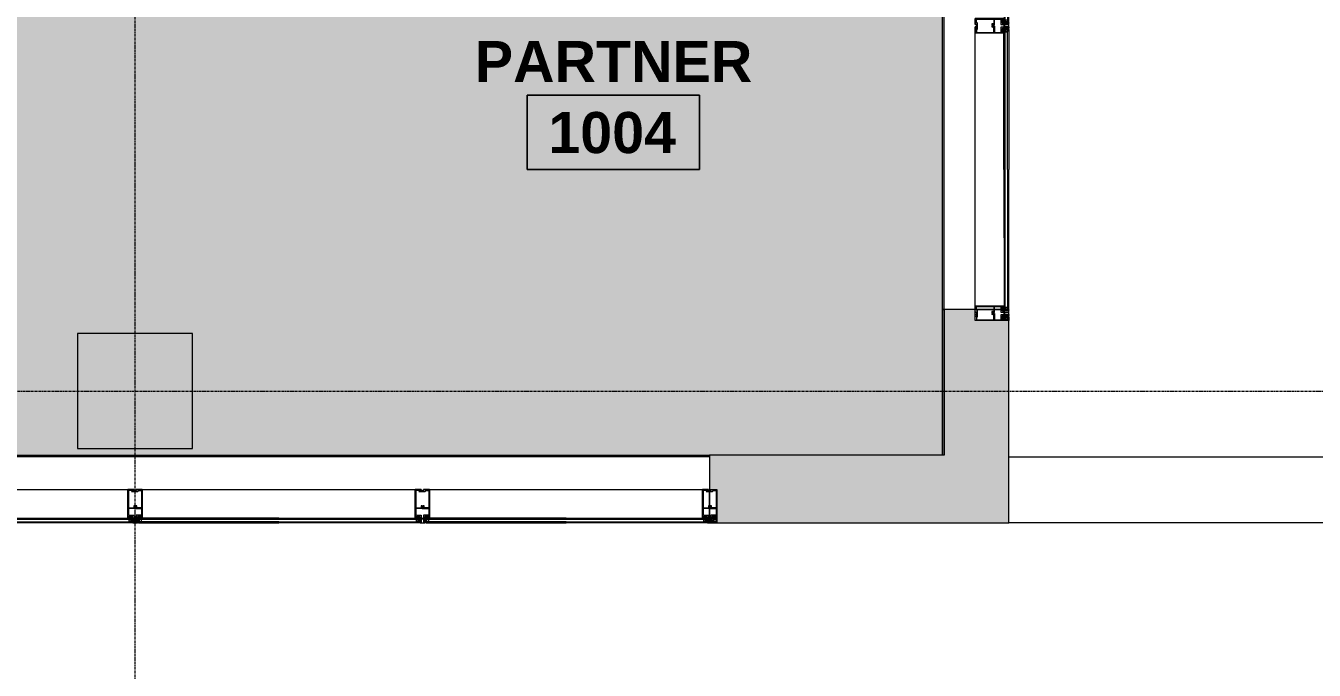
# Model space of a CAD drawing. Header units: inches. Extents: x -203 to 2070, y -968 to 768.
# Drawn here: x 1531.9 to 1801, y -569.6 to -435.1 of the extents above; entities that cross this region are included whole.
import ezdxf

# ---------------------------------------------------------------- set-up
doc = ezdxf.new("R2010")
doc.units = ezdxf.units.IN
doc.header["$MEASUREMENT"] = 0
doc.linetypes.add('Grid Line 1_2_', pattern=[0.875, 0.5, -0.125, 0.125, -0.125])
for name, color, linetype, lineweight in [('A-AREA-IDEN', 2, 'Continuous', 9), ('A-DETL-GENF', 92, 'Continuous', 9), ('A-DETL-THIN', 151, 'Continuous', 9), ('A-Glaz-Exst', 7, 'Continuous', 9), ('A-WALL', 113, 'Continuous', 13), ('A-Wall-Exst', 7, 'Continuous', 9), ('A-WALL-PATT', 111, 'Continuous', 13), ('Jenner and Block 10fl_BB_dwg', 8, 'Continuous', 9), ('S-GRID', 1, 'Continuous', 9)]:
    doc.layers.add(name, color=color, linetype=linetype, lineweight=lineweight)
doc.styles.add('Swis721 Lt BT_B', font='', dxfattribs={"height": 8.583975})
doc.styles.get('Swis721 Lt BT_B').set_extended_font_data('Swis721 Lt BT', bold=True)

# ---------------------------------------------------------------- blocks, each defined once
blk = doc.blocks.new('Jenner and Block 10fl_BB_dwg_CW-STRIP-5551890-LEVEL 10 - POWER _ SIGNAL')
at = {"layer": 'A-Glaz-Exst'}
for p, q in [((-124.05, -51.17), (-123.01, -50.73)), ((-120.76, -51.54), (-120.96, -51.08)), ((-127.34, -53.32), (-127.56, -52.8)), ((-127.5, -52.64), (-124.39, -51.32)), ((-127.2, -53.33), (-127.26, -53.35)), ((-126.62, -54.54), (-127.12, -53.36)), ((-124.23, -51.38), (-123.91, -52.13)), ((-124.09, -52.63), (-124.08, -52.59)), ((-124.09, -52.78), (-124.03, -52.91)), ((-124.06, -52.65), (-124.04, -52.6)), ((-124.04, -52.43), (-123.99, -52.37)), ((-124.01, -52.57), (-123.8, -52.48)), ((-123.96, -52.47), (-123.97, -52.44)), ((-123.96, -52.36), (-123.88, -52.36)), ((-123.92, -52.42), (-123.9, -52.45)), ((-123.75, -52.48), (-123.71, -52.5)), ((-123.74, -52.44), (-123.69, -52.46)), ((-123.25, -53.69), (-123.64, -52.78)), ((-123.59, -52.56), (-123.13, -53.64)), ((-122.97, -53.7), (-121.94, -53.26)), ((-121.88, -51.54), (-122.01, -51.58)), ((-121.75, -51.73), (-121.85, -51.55)), ((-121.68, -51.87), (-121.79, -51.93)), ((-121.72, -51.64), (-121.66, -51.83)), ((-126.7, -54.61), (-126.64, -54.58)), ((-126.42, -55.17), (-123.32, -53.85))]:
    blk.add_line(p, q, dxfattribs=at)
at = {"layer": 'A-Glaz-Exst', "flags": 128}
for points in [[(-133.51, -24.09), (-122.34, -50.38), (-122.08, -51.01), (-121.85, -50.92), (-133.28, -23.99)], [(-132.82, -23.8), (-121.39, -50.72), (-121.16, -50.62), (-132.59, -23.7)], [(-122.46, -50.43), (-122.48, -50.37), (-127.89, -52.67), (-127.4, -53.82), (-127.17, -53.72), (-127.4, -53.82), (-127.89, -52.67), (-122.48, -50.37), (-122.46, -50.43), (-122.34, -50.38), (-122.46, -50.43), (-122.69, -50.53)], [(-122.85, -50.8), (-122.46, -51.72), (-121.94, -51.5), (-121.95, -51.47), (-121.99, -51.48), (-122.01, -51.45), (-121.87, -51.38), (-121.85, -51.42), (-121.89, -51.45), (-121.88, -51.47), (-121.82, -51.45), (-120.96, -51.08), (-121.06, -50.85)], [(-122.34, -50.38), (-122.54, -50.87), (-122.2, -50.73), (-122.69, -50.53), (-122.37, -51.28)], [(-121.82, -51.45), (-120.96, -51.08), (-121.06, -50.85), (-122.21, -51.34)], [(-121.99, -50.5), (-122.02, -50.42), (-121.62, -50.24), (-121.59, -50.33)], [(-121.96, -50.56), (-121.94, -50.62), (-121.84, -50.78), (-121.49, -50.63), (-121.54, -50.45), (-121.56, -50.39)], [(-109.83, -79.22), (-121.26, -52.3), (-121.49, -52.4), (-121.22, -53.03), (-121.34, -53.08), (-121.31, -53.13), (-126.72, -55.43), (-127.21, -54.28), (-126.95, -54.17), (-126.98, -54.18), (-127.21, -54.28), (-126.72, -55.43), (-121.31, -53.13), (-121.34, -53.08), (-121.57, -53.17)], [(-126.88, -54.24), (-126.91, -54.19), (-127.09, -53.75), (-126.74, -54.59)], [(-123.94, -52.21), (-124.27, -52.35), (-124.17, -52.58), (-123.98, -52.5)], [(-123.87, -52.45), (-123.67, -52.37), (-124.11, -51.34)], [(-124.08, -52.57), (-124.09, -52.55), (-123.98, -52.5), (-124, -52.45), (-124.02, -52.45)], [(-123.87, -52.39), (-123.89, -52.4), (-123.87, -52.45), (-123.76, -52.41), (-123.75, -52.43)], [(-121.87, -53.1), (-122.26, -52.18), (-121.74, -51.96), (-121.73, -51.99), (-121.77, -52.01), (-121.75, -52.05), (-121.61, -51.99), (-121.63, -51.95), (-121.67, -51.96), (-121.68, -51.93), (-121.57, -51.89), (-121.69, -51.6), (-121.7, -51.6), (-121.69, -51.6), (-121.57, -51.89), (-120.76, -51.54), (-120.67, -51.77), (-121.82, -52.26)], [(-122.05, -51.56), (-122.05, -51.55), (-121.94, -51.5)], [(-110.06, -79.32), (-121.22, -53.03), (-121.71, -52.83), (-121.37, -52.68), (-121.57, -53.17), (-121.88, -52.43)], [(-121.7, -51.74), (-121.82, -51.45), (-121.7, -51.74), (-121.71, -51.74)], [(-121.81, -51.97), (-121.8, -51.98), (-121.74, -51.96)], [(-121.08, -52.63), (-121.11, -52.57), (-121.15, -52.39), (-120.81, -52.24), (-120.71, -52.4), (-120.68, -52.46)], [(-121.06, -52.69), (-121.02, -52.77), (-120.62, -52.6), (-120.66, -52.52)], [(-109.37, -79.03), (-120.8, -52.1), (-120.57, -52), (-109.14, -78.93)], [(-126.92, -54.33), (-126.83, -54.53), (-126.86, -54.54), (-126.88, -54.5), (-126.92, -54.51), (-126.86, -54.66), (-126.82, -54.64), (-126.84, -54.6), (-126.81, -54.58), (-126.59, -55.1)]]:
    blk.add_lwpolyline(points, dxfattribs=at)
blk.add_lwpolyline([(-120.67, -51.77), (-120.76, -51.54), (-121.57, -51.89), (-120.76, -51.54)], close=True, dxfattribs=at)
at = {"layer": 'A-Glaz-Exst'}
for centre, radius in [((-121.98, -50.53), 0.0312), ((-121.57, -50.36), 0.0313), ((-121.07, -52.66), 0.0312), ((-120.67, -52.49), 0.0312)]:
    blk.add_circle(centre, radius, dxfattribs=at)
for centre, radius, start, end in [((-122.96, -50.85), 0.125, 23.0045, 113.0045), ((-122.22, -51.15), 0.313, 76.1346, 149.8744), ((-122.18, -51.16), 0.221, 68.0045, 194.8744), ((-121.97, -51.25), 0.257, 114.4891, 201.5199), ((-121.43, -51.25), 0.531, 84.932, 141.077), ((-121.55, -50.92), 0.145, 75.2021, 272.5168), ((-121.46, -50.89), 0.13, 309.3067, 96.5963), ((-121.06, -50.72), 0.266, 174.932, 231.077), ((-121.01, -50.7), 0.266, 174.932, 231.077), ((-120.95, -50.67), 0.266, 174.932, 231.077), ((-120.89, -50.65), 0.266, 174.932, 231.077), ((-127.45, -52.75), 0.125, 113.0045, 203.0045), ((-127.29, -53.29), 0.0625, 203.0045, 293.0045), ((-127.18, -53.39), 0.0625, 23.0045, 113.0045), ((-127.15, -53.78), 0.0625, 23.0045, 113.0045), ((-127.15, -53.78), 0.0625, 23.0045, 113.0045), ((-124.34, -51.43), 0.125, 23.0045, 113.0045), ((-124, -51.29), 0.125, 113.0045, 203.0045), ((-124.01, -52.66), 0.089, 160.7135, 253.0177), ((-124.03, -52.23), 0.548, 263.7768, 322.8434), ((-124.09, -52.58), 0.0197, 337.7655, 23.0045), ((-123.99, -52.65), 0.0695, 179.3043, 235.285), ((-124.03, -52.58), 0.0139, 50.356, 225.537), ((-124.03, -52.44), 0.016, 138.4428, 293.0045), ((-124.03, -52.23), 0.517, 269.0257, 316.9833), ((-124.05, -52.6), 0.0118, 337.7655, 45.537), ((-124.02, -52.26), 0.451, 268.6149, 317.394), ((-124.03, -52.23), 0.673, 269.5765, 305.68), ((-124.02, -52.56), 0.0118, 230.356, 293.0045), ((-123.96, -52.4), 0.04, 87.5662, 138.4428), ((-123.94, -52.43), 0.0306, 26.7074, 199.3016), ((-123.93, -52.46), 0.0306, 206.7074, 19.3016), ((-123.97, -52.16), 0.0625, 293.0045, 23.0045), ((-123.88, -52.38), 0.016, 293.0045, 87.5662), ((-123.8, -52.47), 0.0118, 293.0045, 355.653), ((-123.77, -52.47), 0.0139, 0.472, 175.653), ((-123.75, -52.47), 0.0118, 180.472, 248.2435), ((-123.73, -52.43), 0.0197, 203.0045, 248.2435), ((-123.75, -52.55), 0.0695, 350.7239, 46.7046), ((-123.73, -52.54), 0.089, 332.9913, 65.2955), ((-123.37, -53.73), 0.125, 293.0045, 23.0045), ((-123.02, -53.59), 0.125, 203.0045, 293.0045), ((-122.26, -51.23), 0.125, 203.0045, 293.0045), ((-122.02, -51.55), 0.0312, 203.0045, 288.0045), ((-121.98, -53.15), 0.125, 293.0045, 23.0045), ((-121.77, -52.38), 0.125, 113.0045, 203.0045), ((-121.88, -51.57), 0.0312, 23.0045, 108.0045), ((-121.67, -52.37), 0.221, 211.1346, 338.0045), ((-121.58, -52.16), 0.257, 204.4891, 291.5199), ((-121.78, -51.95), 0.0312, 118.0045, 203.0045), ((-121.69, -52.41), 0.313, 256.1346, 329.8744), ((-121.72, -51.71), 0.0313, 208.0045, 293.0045), ((-121.69, -51.63), 0.0313, 113.0045, 198.0045), ((-121.69, -51.84), 0.0312, 298.0045, 23.0045), ((-121.21, -51.77), 0.531, 264.932, 321.077), ((-121.06, -52.09), 0.145, 133.4921, 330.8069), ((-120.97, -52.04), 0.13, 309.4127, 96.7023), ((-120.57, -51.87), 0.266, 174.932, 231.077), ((-120.52, -51.85), 0.266, 174.932, 231.077), ((-120.46, -51.82), 0.266, 174.932, 231.077), ((-120.4, -51.8), 0.266, 174.932, 231.077), ((-126.94, -54.2), 0.0312, 23.0045, 113.0045), ((-126.94, -54.2), 0.0312, 23.0045, 113.0045), ((-126.89, -54.31), 0.0312, 113.0045, 203.0045), ((-126.91, -54.26), 0.0313, 293.0045, 23.0045), ((-126.71, -54.58), 0.0312, 203.0045, 293.0045), ((-126.65, -54.55), 0.0313, 293.0045, 23.0045), ((-126.47, -55.05), 0.125, 203.0045, 293.0045)]:
    blk.add_arc(centre, radius, start, end, dxfattribs=at)
blk = doc.blocks.new('Jenner and Block 10fl_BB_dwg_CW-STRIP-V17-LEVEL 10 - POWER _ SIGNAL')
at = {"layer": 'A-Glaz-Exst'}
for p, q in [((-124.05, -51.17), (-123.01, -50.73)), ((-122.46, -50.43), (-122.48, -50.37)), ((-120.76, -51.54), (-120.96, -51.08)), ((-127.34, -53.32), (-127.56, -52.8)), ((-127.5, -52.64), (-124.39, -51.32)), ((-127.2, -53.33), (-127.26, -53.35)), ((-126.62, -54.54), (-127.12, -53.36)), ((-124.23, -51.38), (-123.91, -52.13)), ((-124.09, -52.63), (-124.08, -52.59)), ((-124.09, -52.78), (-124.03, -52.91)), ((-124.06, -52.65), (-124.04, -52.6)), ((-124.04, -52.43), (-123.99, -52.37)), ((-124.01, -52.57), (-123.8, -52.48)), ((-123.96, -52.47), (-123.97, -52.44)), ((-123.96, -52.36), (-123.88, -52.36)), ((-123.92, -52.42), (-123.9, -52.45)), ((-123.75, -52.48), (-123.71, -52.5)), ((-123.74, -52.44), (-123.69, -52.46)), ((-123.25, -53.69), (-123.64, -52.78)), ((-123.59, -52.56), (-123.13, -53.64)), ((-122.97, -53.7), (-121.94, -53.26)), ((-121.88, -51.54), (-122.01, -51.58)), ((-121.75, -51.73), (-121.85, -51.55)), ((-121.68, -51.87), (-121.79, -51.93)), ((-121.72, -51.64), (-121.66, -51.83)), ((-126.7, -54.61), (-126.64, -54.58)), ((-126.42, -55.17), (-123.32, -53.85))]:
    blk.add_line(p, q, dxfattribs=at)
at = {"layer": 'A-Glaz-Exst', "flags": 128}
for points in [[(-122.85, -50.8), (-122.46, -51.72), (-121.94, -51.5), (-121.95, -51.47), (-121.99, -51.48), (-122.01, -51.45), (-121.87, -51.38), (-121.85, -51.42), (-121.89, -51.45), (-121.88, -51.47), (-121.82, -51.45), (-120.96, -51.08), (-121.06, -50.85)], [(-122.48, -50.37), (-122.46, -50.43), (-122.34, -50.38), (-122.46, -50.43), (-122.69, -50.53)], [(-122.34, -50.38), (-122.54, -50.87), (-122.2, -50.73), (-122.69, -50.53), (-122.37, -51.28)], [(-122.37, -50.32), (-122.34, -50.38), (-122.08, -51.01), (-121.85, -50.92), (-122.14, -50.23)], [(-121.82, -51.45), (-120.96, -51.08), (-121.06, -50.85), (-122.21, -51.34)], [(-121.99, -50.5), (-122.02, -50.42), (-121.62, -50.24), (-121.59, -50.33)], [(-121.96, -50.56), (-121.94, -50.62), (-121.84, -50.78), (-121.49, -50.63), (-121.54, -50.45), (-121.56, -50.39)], [(-121.68, -50.03), (-121.39, -50.72), (-121.16, -50.62), (-121.45, -49.93)], [(-109.83, -79.22), (-121.26, -52.3), (-121.49, -52.4), (-121.22, -53.03), (-121.34, -53.08), (-121.31, -53.13), (-126.72, -55.43), (-127.21, -54.28), (-126.95, -54.17), (-126.98, -54.18), (-127.21, -54.28), (-126.72, -55.43), (-121.31, -53.13), (-121.34, -53.08), (-121.57, -53.17)], [(-126.88, -54.24), (-126.91, -54.19), (-127.09, -53.75), (-126.74, -54.59)], [(-123.94, -52.21), (-124.27, -52.35), (-124.17, -52.58), (-123.98, -52.5)], [(-123.87, -52.45), (-123.67, -52.37), (-124.11, -51.34)], [(-124.08, -52.57), (-124.09, -52.55), (-123.98, -52.5), (-124, -52.45), (-124.02, -52.45)], [(-123.87, -52.39), (-123.89, -52.4), (-123.87, -52.45), (-123.76, -52.41), (-123.75, -52.43)], [(-121.87, -53.1), (-122.26, -52.18), (-121.74, -51.96), (-121.73, -51.99), (-121.77, -52.01), (-121.75, -52.05), (-121.61, -51.99), (-121.63, -51.95), (-121.67, -51.96), (-121.68, -51.93), (-121.57, -51.89), (-121.69, -51.6), (-121.7, -51.6), (-121.69, -51.6), (-121.57, -51.89), (-120.76, -51.54), (-120.67, -51.77), (-121.82, -52.26)], [(-122.05, -51.56), (-122.05, -51.55), (-121.94, -51.5)], [(-110.06, -79.32), (-121.22, -53.03), (-121.71, -52.83), (-121.37, -52.68), (-121.57, -53.17), (-121.88, -52.43)], [(-121.7, -51.74), (-121.82, -51.45), (-121.7, -51.74), (-121.71, -51.74)], [(-121.81, -51.97), (-121.8, -51.98), (-121.74, -51.96)], [(-121.08, -52.63), (-121.11, -52.57), (-121.15, -52.39), (-120.81, -52.24), (-120.71, -52.4), (-120.68, -52.46)], [(-121.06, -52.69), (-121.02, -52.77), (-120.62, -52.6), (-120.66, -52.52)], [(-109.37, -79.03), (-120.8, -52.1), (-120.57, -52), (-109.14, -78.93)], [(-126.92, -54.33), (-126.83, -54.53), (-126.86, -54.54), (-126.88, -54.5), (-126.92, -54.51), (-126.86, -54.66), (-126.82, -54.64), (-126.84, -54.6), (-126.81, -54.58), (-126.59, -55.1)]]:
    blk.add_lwpolyline(points, dxfattribs=at)
for points in [[(-127.4, -53.82), (-127.17, -53.72)], [(-120.67, -51.77), (-120.76, -51.54), (-121.57, -51.89), (-120.76, -51.54)]]:
    blk.add_lwpolyline(points, close=True, dxfattribs=at)
at = {"layer": 'A-Glaz-Exst'}
for centre, radius in [((-121.98, -50.53), 0.0312), ((-121.57, -50.36), 0.0313), ((-121.07, -52.66), 0.0312), ((-120.67, -52.49), 0.0312)]:
    blk.add_circle(centre, radius, dxfattribs=at)
for centre, radius, start, end in [((-122.96, -50.85), 0.125, 23.0045, 113.0045), ((-122.22, -51.15), 0.313, 76.1346, 149.8744), ((-122.18, -51.16), 0.221, 68.0045, 194.8744), ((-121.97, -51.25), 0.257, 114.4891, 201.5199), ((-121.43, -51.25), 0.531, 84.932, 141.077), ((-121.55, -50.92), 0.145, 75.2021, 272.5168), ((-121.46, -50.89), 0.13, 309.3067, 96.5963), ((-121.06, -50.72), 0.266, 174.932, 231.077), ((-121.01, -50.7), 0.266, 174.932, 231.077), ((-120.95, -50.67), 0.266, 174.932, 231.077), ((-120.89, -50.65), 0.266, 174.932, 231.077), ((-127.45, -52.75), 0.125, 113.0045, 203.0045), ((-127.29, -53.29), 0.0625, 203.0045, 293.0045), ((-127.18, -53.39), 0.0625, 23.0045, 113.0045), ((-127.15, -53.78), 0.0625, 23.0045, 113.0045), ((-127.15, -53.78), 0.0625, 23.0045, 113.0045), ((-124.34, -51.43), 0.125, 23.0045, 113.0045), ((-124, -51.29), 0.125, 113.0045, 203.0045), ((-124.01, -52.66), 0.089, 160.7135, 253.0177), ((-124.03, -52.23), 0.548, 263.7768, 322.8434), ((-124.09, -52.58), 0.0197, 337.7655, 23.0045), ((-123.99, -52.65), 0.0695, 179.3043, 235.285), ((-124.03, -52.58), 0.0139, 50.356, 225.537), ((-124.03, -52.44), 0.016, 138.4428, 293.0045), ((-124.03, -52.23), 0.517, 269.0257, 316.9833), ((-124.05, -52.6), 0.0118, 337.7655, 45.537), ((-124.02, -52.26), 0.451, 268.6149, 317.394), ((-124.03, -52.23), 0.673, 269.5765, 305.68), ((-124.02, -52.56), 0.0118, 230.356, 293.0045), ((-123.96, -52.4), 0.04, 87.5662, 138.4428), ((-123.94, -52.43), 0.0306, 26.7074, 199.3016), ((-123.93, -52.46), 0.0306, 206.7074, 19.3016), ((-123.97, -52.16), 0.0625, 293.0045, 23.0045), ((-123.88, -52.38), 0.016, 293.0045, 87.5662), ((-123.8, -52.47), 0.0118, 293.0045, 355.653), ((-123.77, -52.47), 0.0139, 0.472, 175.653), ((-123.75, -52.47), 0.0118, 180.472, 248.2435), ((-123.73, -52.43), 0.0197, 203.0045, 248.2435), ((-123.75, -52.55), 0.0695, 350.7239, 46.7046), ((-123.73, -52.54), 0.089, 332.9913, 65.2955), ((-123.37, -53.73), 0.125, 293.0045, 23.0045), ((-123.02, -53.59), 0.125, 203.0045, 293.0045), ((-122.26, -51.23), 0.125, 203.0045, 293.0045), ((-122.02, -51.55), 0.0312, 203.0045, 288.0045), ((-121.98, -53.15), 0.125, 293.0045, 23.0045), ((-121.77, -52.38), 0.125, 113.0045, 203.0045), ((-121.88, -51.57), 0.0312, 23.0045, 108.0045), ((-121.67, -52.37), 0.221, 211.1346, 338.0045), ((-121.58, -52.16), 0.257, 204.4891, 291.5199), ((-121.78, -51.95), 0.0312, 118.0045, 203.0045), ((-121.69, -52.41), 0.313, 256.1346, 329.8744), ((-121.72, -51.71), 0.0313, 208.0045, 293.0045), ((-121.69, -51.63), 0.0313, 113.0045, 198.0045), ((-121.69, -51.84), 0.0312, 298.0045, 23.0045), ((-121.21, -51.77), 0.531, 264.932, 321.077), ((-121.06, -52.09), 0.145, 133.4921, 330.8069), ((-120.97, -52.04), 0.13, 309.4127, 96.7023), ((-120.57, -51.87), 0.266, 174.932, 231.077), ((-120.52, -51.85), 0.266, 174.932, 231.077), ((-120.46, -51.82), 0.266, 174.932, 231.077), ((-120.4, -51.8), 0.266, 174.932, 231.077), ((-126.94, -54.2), 0.0312, 23.0045, 113.0045), ((-126.94, -54.2), 0.0312, 23.0045, 113.0045), ((-126.89, -54.31), 0.0312, 113.0045, 203.0045), ((-126.91, -54.26), 0.0313, 293.0045, 23.0045), ((-126.71, -54.58), 0.0312, 203.0045, 293.0045), ((-126.65, -54.55), 0.0313, 293.0045, 23.0045), ((-126.47, -55.05), 0.125, 203.0045, 293.0045)]:
    blk.add_arc(centre, radius, start, end, dxfattribs=at)
blk = doc.blocks.new('Jenner and Block 10fl_BB_dwg_CW-STRIP-V18-LEVEL 10 - POWER _ SIGNAL')
at = {"layer": 'A-Glaz-Exst'}
for p, q in [((-124.05, -51.17), (-123.01, -50.73)), ((-120.76, -51.54), (-120.96, -51.08)), ((-127.34, -53.32), (-127.56, -52.8)), ((-127.5, -52.64), (-124.39, -51.32)), ((-127.2, -53.33), (-127.26, -53.35)), ((-126.62, -54.54), (-127.12, -53.36)), ((-124.23, -51.38), (-123.91, -52.13)), ((-124.09, -52.63), (-124.08, -52.59)), ((-124.09, -52.78), (-124.03, -52.91)), ((-124.06, -52.65), (-124.04, -52.6)), ((-124.04, -52.43), (-123.99, -52.37)), ((-124.01, -52.57), (-123.8, -52.48)), ((-123.96, -52.47), (-123.97, -52.44)), ((-123.96, -52.36), (-123.88, -52.36)), ((-123.92, -52.42), (-123.9, -52.45)), ((-123.75, -52.48), (-123.71, -52.5)), ((-123.74, -52.44), (-123.69, -52.46)), ((-123.25, -53.69), (-123.64, -52.78)), ((-123.59, -52.56), (-123.13, -53.64)), ((-122.97, -53.7), (-121.94, -53.26)), ((-121.88, -51.54), (-122.01, -51.58)), ((-121.75, -51.73), (-121.85, -51.55)), ((-121.68, -51.87), (-121.79, -51.93)), ((-121.72, -51.64), (-121.66, -51.83)), ((-126.7, -54.61), (-126.64, -54.58)), ((-126.42, -55.17), (-123.32, -53.85))]:
    blk.add_line(p, q, dxfattribs=at)
at = {"layer": 'A-Glaz-Exst', "flags": 128}
for points in [[(-133.51, -24.09), (-122.34, -50.38), (-122.08, -51.01), (-121.85, -50.92), (-133.28, -23.99)], [(-132.82, -23.8), (-121.39, -50.72), (-121.16, -50.62), (-132.59, -23.7)], [(-122.46, -50.43), (-122.48, -50.37), (-127.89, -52.67), (-127.6, -53.36)], [(-127.6, -53.36), (-127.89, -52.67), (-122.48, -50.37), (-122.46, -50.43), (-122.34, -50.38), (-122.46, -50.43), (-122.69, -50.53)], [(-122.85, -50.8), (-122.46, -51.72), (-121.94, -51.5), (-121.95, -51.47), (-121.99, -51.48), (-122.01, -51.45), (-121.87, -51.38), (-121.85, -51.42), (-121.89, -51.45), (-121.88, -51.47), (-121.82, -51.45), (-120.96, -51.08), (-121.06, -50.85)], [(-122.34, -50.38), (-122.54, -50.87), (-122.2, -50.73), (-122.69, -50.53), (-122.37, -51.28)], [(-121.82, -51.45), (-120.96, -51.08), (-121.06, -50.85), (-122.21, -51.34)], [(-121.99, -50.5), (-122.02, -50.42), (-121.62, -50.24), (-121.59, -50.33)], [(-121.96, -50.56), (-121.94, -50.62), (-121.84, -50.78), (-121.49, -50.63), (-121.54, -50.45), (-121.56, -50.39)], [(-126.88, -54.24), (-126.91, -54.19), (-127.09, -53.75), (-126.74, -54.59)], [(-123.94, -52.21), (-124.27, -52.35), (-124.17, -52.58), (-123.98, -52.5)], [(-123.87, -52.45), (-123.67, -52.37), (-124.11, -51.34)], [(-124.08, -52.57), (-124.09, -52.55), (-123.98, -52.5), (-124, -52.45), (-124.02, -52.45)], [(-123.87, -52.39), (-123.89, -52.4), (-123.87, -52.45), (-123.76, -52.41), (-123.75, -52.43)], [(-121.87, -53.1), (-122.26, -52.18), (-121.74, -51.96), (-121.73, -51.99), (-121.77, -52.01), (-121.75, -52.05), (-121.61, -51.99), (-121.63, -51.95), (-121.67, -51.96), (-121.68, -51.93), (-121.57, -51.89), (-121.69, -51.6), (-121.7, -51.6), (-121.69, -51.6), (-121.57, -51.89), (-120.76, -51.54), (-120.67, -51.77), (-121.82, -52.26)], [(-122.05, -51.56), (-122.05, -51.55), (-121.94, -51.5)], [(-121.2, -53.09), (-121.22, -53.03), (-121.71, -52.83), (-121.37, -52.68), (-121.57, -53.17), (-121.88, -52.43)], [(-121.7, -51.74), (-121.82, -51.45), (-121.7, -51.74), (-121.71, -51.74)], [(-121.81, -51.97), (-121.8, -51.98), (-121.74, -51.96)], [(-121.31, -53.13), (-121.34, -53.08), (-121.57, -53.17)], [(-120.97, -52.99), (-121.26, -52.3), (-121.49, -52.4), (-121.22, -53.03), (-121.34, -53.08), (-121.31, -53.13)], [(-121.08, -52.63), (-121.11, -52.57), (-121.15, -52.39), (-120.81, -52.24), (-120.71, -52.4), (-120.68, -52.46)], [(-121.06, -52.69), (-121.02, -52.77), (-120.62, -52.6), (-120.66, -52.52)], [(-120.51, -52.79), (-120.8, -52.1), (-120.57, -52), (-120.28, -52.69)], [(-126.92, -54.33), (-126.83, -54.53), (-126.86, -54.54), (-126.88, -54.5), (-126.92, -54.51), (-126.86, -54.66), (-126.82, -54.64), (-126.84, -54.6), (-126.81, -54.58), (-126.59, -55.1)]]:
    blk.add_lwpolyline(points, dxfattribs=at)
for points in [[(-127.4, -53.82), (-127.17, -53.72)], [(-120.67, -51.77), (-120.76, -51.54), (-121.57, -51.89), (-120.76, -51.54)], [(-127.21, -54.28), (-126.95, -54.17), (-126.98, -54.18)]]:
    blk.add_lwpolyline(points, close=True, dxfattribs=at)
at = {"layer": 'A-Glaz-Exst'}
for centre, radius in [((-121.98, -50.53), 0.0312), ((-121.57, -50.36), 0.0313), ((-121.07, -52.66), 0.0312), ((-120.67, -52.49), 0.0312)]:
    blk.add_circle(centre, radius, dxfattribs=at)
for centre, radius, start, end in [((-122.96, -50.85), 0.125, 23.0045, 113.0045), ((-122.22, -51.15), 0.313, 76.1346, 149.8744), ((-122.18, -51.16), 0.221, 68.0045, 194.8744), ((-121.97, -51.25), 0.257, 114.4891, 201.5199), ((-121.43, -51.25), 0.531, 84.932, 141.077), ((-121.55, -50.92), 0.145, 75.2021, 272.5168), ((-121.46, -50.89), 0.13, 309.3067, 96.5963), ((-121.06, -50.72), 0.266, 174.932, 231.077), ((-121.01, -50.7), 0.266, 174.932, 231.077), ((-120.95, -50.67), 0.266, 174.932, 231.077), ((-120.89, -50.65), 0.266, 174.932, 231.077), ((-127.45, -52.75), 0.125, 113.0045, 203.0045), ((-127.29, -53.29), 0.0625, 203.0045, 293.0045), ((-127.18, -53.39), 0.0625, 23.0045, 113.0045), ((-127.15, -53.78), 0.0625, 23.0045, 113.0045), ((-127.15, -53.78), 0.0625, 23.0045, 113.0045), ((-124.34, -51.43), 0.125, 23.0045, 113.0045), ((-124, -51.29), 0.125, 113.0045, 203.0045), ((-124.01, -52.66), 0.089, 160.7135, 253.0177), ((-124.03, -52.23), 0.548, 263.7768, 322.8434), ((-124.09, -52.58), 0.0197, 337.7655, 23.0045), ((-123.99, -52.65), 0.0695, 179.3043, 235.285), ((-124.03, -52.58), 0.0139, 50.356, 225.537), ((-124.03, -52.44), 0.016, 138.4428, 293.0045), ((-124.03, -52.23), 0.517, 269.0257, 316.9833), ((-124.05, -52.6), 0.0118, 337.7655, 45.537), ((-124.02, -52.26), 0.451, 268.6149, 317.394), ((-124.03, -52.23), 0.673, 269.5765, 305.68), ((-124.02, -52.56), 0.0118, 230.356, 293.0045), ((-123.96, -52.4), 0.04, 87.5662, 138.4428), ((-123.94, -52.43), 0.0306, 26.7074, 199.3016), ((-123.93, -52.46), 0.0306, 206.7074, 19.3016), ((-123.97, -52.16), 0.0625, 293.0045, 23.0045), ((-123.88, -52.38), 0.016, 293.0045, 87.5662), ((-123.8, -52.47), 0.0118, 293.0045, 355.653), ((-123.77, -52.47), 0.0139, 0.472, 175.653), ((-123.75, -52.47), 0.0118, 180.472, 248.2435), ((-123.73, -52.43), 0.0197, 203.0045, 248.2435), ((-123.75, -52.55), 0.0695, 350.7239, 46.7046), ((-123.73, -52.54), 0.089, 332.9913, 65.2955), ((-123.37, -53.73), 0.125, 293.0045, 23.0045), ((-123.02, -53.59), 0.125, 203.0045, 293.0045), ((-122.26, -51.23), 0.125, 203.0045, 293.0045), ((-122.02, -51.55), 0.0312, 203.0045, 288.0045), ((-121.98, -53.15), 0.125, 293.0045, 23.0045), ((-121.77, -52.38), 0.125, 113.0045, 203.0045), ((-121.88, -51.57), 0.0312, 23.0045, 108.0045), ((-121.67, -52.37), 0.221, 211.1346, 338.0045), ((-121.58, -52.16), 0.257, 204.4891, 291.5199), ((-121.78, -51.95), 0.0312, 118.0045, 203.0045), ((-121.69, -52.41), 0.313, 256.1346, 329.8744), ((-121.72, -51.71), 0.0313, 208.0045, 293.0045), ((-121.69, -51.63), 0.0313, 113.0045, 198.0045), ((-121.69, -51.84), 0.0312, 298.0045, 23.0045), ((-121.21, -51.77), 0.531, 264.932, 321.077), ((-121.06, -52.09), 0.145, 133.4921, 330.8069), ((-120.97, -52.04), 0.13, 309.4127, 96.7023), ((-120.57, -51.87), 0.266, 174.932, 231.077), ((-120.52, -51.85), 0.266, 174.932, 231.077), ((-120.46, -51.82), 0.266, 174.932, 231.077), ((-120.4, -51.8), 0.266, 174.932, 231.077), ((-126.94, -54.2), 0.0312, 23.0045, 113.0045), ((-126.94, -54.2), 0.0312, 23.0045, 113.0045), ((-126.89, -54.31), 0.0312, 113.0045, 203.0045), ((-126.91, -54.26), 0.0313, 293.0045, 23.0045), ((-126.71, -54.58), 0.0312, 203.0045, 293.0045), ((-126.65, -54.55), 0.0313, 293.0045, 23.0045), ((-126.47, -55.05), 0.125, 203.0045, 293.0045)]:
    blk.add_arc(centre, radius, start, end, dxfattribs=at)
blk = doc.blocks.new('Jenner and Block 10fl_BB_dwg-4752287-LEVEL 10 - POWER _ SIGNAL')
at = {"layer": 'A-Glaz-Exst'}
for p, q in [((1723.3, -524.65), (1723.3, -377.54)), ((1730.17, -493.55), (1730.17, -436.55)), ((1497.05, -524.94), (1674.68, -524.94)), ((1497.05, -531.81), (1553.23, -531.81)), ((1556.23, -531.81), (1613.23, -531.81)), ((1616.23, -531.81), (1673.23, -531.81))]:
    blk.add_line(p, q, dxfattribs=at)
at = {"layer": 'A-Wall-Exst', "flags": 128}
for points in [[(1924.09, 337.71), (1924.09, -538.81), (1737.17, -538.81)], [(1737.17, -525.05), (1909.84, -525.05), (1909.84, 337.71)], [(1723.7, -494.3), (1723.3, -494.3), (1723.3, -524.65)], [(1737.17, -496.55), (1737.17, -494.3), (1730.17, -494.3)], [(1674.68, -531.81), (1674.68, -538.81), (1676.23, -538.81)]]:
    blk.add_lwpolyline(points, dxfattribs=at)
at = {"layer": 'A-WALL-PATT', "color": 7, "lineweight": 9}
for p, q in [((1723.3, -494.3), (1723.7, -494.3)), ((1730.17, -494.3), (1737.17, -494.3)), ((1674.68, -538.81), (1674.68, -531.81))]:
    blk.add_line(p, q, dxfattribs=at)
for name, p, rotation in [('Jenner and Block 10fl_BB_dwg_CW-STRIP-5551890-LEVEL 10 - POWER _ SIGNAL', (1868.48, -435.05), 336.9955198969619), ('Jenner and Block 10fl_BB_dwg_CW-STRIP-V18-LEVEL 10 - POWER _ SIGNAL', (1868.48, -495.05), 336.9955198969619), ('Jenner and Block 10fl_BB_dwg_CW-STRIP-5551890-LEVEL 10 - POWER _ SIGNAL', (1554.73, -670.12), 246.9955198969619), ('Jenner and Block 10fl_BB_dwg_CW-STRIP-5551890-LEVEL 10 - POWER _ SIGNAL', (1614.73, -670.12), 246.9955198969619), ('Jenner and Block 10fl_BB_dwg_CW-STRIP-V17-LEVEL 10 - POWER _ SIGNAL', (1674.73, -670.12), 246.9955198969619)]:
    blk.add_blockref(name, p, dxfattribs=dict(rotation=rotation))
blk = doc.blocks.new('Room Tag - Room Name and Number-3379422-LEVEL 10 - POWER _ SIGNAL')
at = {"layer": 'A-AREA-IDEN'}
for p, q in [((-0.1881, -0.1636), (-0.1881, -0.0018)), ((-0.1881, -0.0018), (0.1869, -0.0018)), ((0.1869, -0.0018), (-0.1881, -0.0018)), ((-0.1881, -0.0018), (-0.1881, -0.1636)), ((0.1869, -0.0018), (0.1869, -0.1636)), ((0.1869, -0.1636), (0.1869, -0.0018)), ((0.1869, -0.1636), (-0.1881, -0.1636)), ((-0.1881, -0.1636), (0.1869, -0.1636))]:
    blk.add_line(p, q, dxfattribs=at)

msp = doc.modelspace()

# ---------------------------------------------------------------- hatches: boundary and pattern name
at = {"layer": 'A-DETL-GENF'}
h = msp.add_hatch(color=9, dxfattribs=at)
h.paths.add_polyline_path([(131.76, -847.99), (290.55, -780.58), (225.58, -627.57), (209.01, -634.6), (202.64, -619.58), (206.9, -617.78), (211.46, -628.54), (296.14, -592.58), (297.95, -596.84), (229.84, -625.76), (294.8, -778.77), (401.29, -733.56), (336.32, -580.55), (334.77, -581.21), (332.96, -576.95), (428.69, -536.31), (430.5, -540.56), (340.58, -578.74), (405.55, -731.76), (515.31, -685.15), (511.69, -685.15), (511.69, -619.4), (491.89, -619.4), (491.89, -612.4), (492.01, -612.4), (492.01, -532.94), (471.73, -532.94), (471.73, -523.06), (467.32, -524.93), (465.51, -520.68), (471.73, -518.03), (471.73, -508.94), (495.73, -508.94), (495.73, -510.53), (499.51, -510.53), (499.51, -516.53), (499.01, -516.53), (499.01, -612.4), (658.19, -612.4), (718.26, -586.9), (718.26, -516.53), (539.51, -516.53), (539.51, -510.53), (555.67, -510.53), (555.67, -394.75), (560.67, -394.75), (560.67, -437.31), (560.17, -437.31), (560.17, -441.94), (560.67, -441.94), (560.67, -498.09), (619.48, -498.09), (619.48, -477.94), (626.48, -477.94), (626.48, -500.46), (758.11, -500.46), (758.07, -433.94), (754.23, -433.94), (754.23, -433.44), (758.11, -433.44), (758.11, -376.94), (697.48, -376.94), (697.48, -433.44), (721.73, -433.44), (721.73, -433.94), (693.48, -433.94), (693.48, -433.44), (696.98, -433.43), (696.98, -376.94), (661.48, -376.94), (661.48, -433.44), (660.98, -433.44), (660.98, -376.94), (625.46, -376.94), (625.46, -433.44), (624.19, -433.44), (624.19, -433.94), (625.46, -433.94), (625.46, -441.94), (600.17, -441.94), (600.17, -437.31), (620.83, -437.31), (620.83, -304.37), (601.17, -304.37), (601.17, -299.75), (634.61, -299.75), (634.61, -356.95), (665.48, -356.95), (665.48, -344.95), (665.98, -344.95), (665.98, -356.95), (696.98, -356.95), (696.98, -299.95), (699.23, -299.95), (699.23, -300.45), (697.48, -300.45), (697.48, -356.95), (733.48, -356.95), (733.48, -300.45), (731.73, -300.45), (731.73, -299.95), (757.71, -299.95), (757.71, -300.45), (733.98, -300.45), (733.98, -356.95), (794.21, -356.95), (794.21, -300.45), (790.21, -300.45), (790.21, -299.95), (794.21, -299.95), (794.21, -230.99), (634.98, -230.99), (634.98, -254.99), (560.67, -254.98), (560.67, -299.75), (561.17, -299.75), (561.17, -304.37), (560.67, -304.37), (560.67, -346.75), (555.67, -346.75), (555.67, -249.98), (575.84, -249.98), (575.84, -200.84), (587.09, -200.84), (587.09, -243.74), (630.36, -243.74), (630.36, -224.99), (674.86, -224.99), (674.86, -160.84), (555.74, -160.84), (555.74, 0.66), (596.73, 0.66), (596.73, -16.34), (638.73, -16.34), (638.73, 0.66), (700.73, 0.66), (700.73, -16.34), (742.73, -16.34), (742.73, 0.66), (804.73, 0.66), (804.73, -16.34), (846.73, -16.34), (846.73, 0.66), (908.73, 0.66), (908.73, -16.34), (950.73, -16.34), (950.73, 0.66), (993.73, 0.66), (993.73, -121.74), (988.73, -121.74), (988.73, -121.34), (980.11, -121.34), (980.11, -122.59), (769.74, -122.59), (769.74, -217.72), (962.61, -217.72), (962.61, -199.94), (988.73, -199.94), (988.73, -161.74), (993.73, -161.74), (993.73, -227.33), (967.61, -227.33), (967.61, -227.44), (962.61, -227.44), (962.61, -224.72), (800.21, -224.72), (800.21, -303.86), (962.61, -303.86), (962.61, -267.44), (967.61, -267.44), (967.61, -426.91), (1012.73, -426.91), (1012.73, -431.54), (967.61, -431.54), (967.61, -457.44), (946.48, -457.44), (946.48, -308.86), (800.21, -308.86), (800.21, -362.95), (764.11, -362.95), (764.11, -516.53), (744.73, -516.53), (744.73, -520.1), (942.73, -520.1), (942.73, -524.65), (1492.42, -524.65), (1492.42, -327.97), (1377.05, -327.97), (1377.05, -349.65), (1369.05, -349.65), (1369.05, -82.65), (1372.42, -82.65), (1372.42, -36.97), (1360.73, -36.97), (1360.73, -32.34), (1369.05, -32.34), (1369.05, 0.03), (1377.05, 0.03), (1377.05, 0.66), (1497.05, 0.66), (1497.05, -165.97), (1377.05, -165.97), (1377.05, -323.34), (1497.05, -323.34), (1497.05, -372.91), (1498.73, -372.91), (1498.73, -377.54), (1497.05, -377.54), (1497.05, -524.65), (1723.7, -524.65), (1723.7, -257.17), (1557.05, -257.17), (1557.05, -261.86), (1552.42, -261.86), (1552.42, -247.86), (1557.05, -247.86), (1557.05, -252.54), (1723.7, -252.54), (1723.7, -137.33), (1557.05, -137.33), (1557.05, -207.86), (1552.42, -207.86), (1552.42, -70.86), (1557.05, -70.86), (1557.05, -132.71), (1723.7, -132.71), (1723.7, -17.58), (1582.73, -17.58), (1582.73, -29.34), (1557.05, -29.34), (1557.05, -30.86), (1552.42, -30.86), (1552.42, 61.14), (1557.05, 61.14), (1557.05, -1.34), (1582.73, -1.34), (1582.73, -12.96), (1723.7, -12.96), (1723.7, 102.67), (1557.05, 102.67), (1557.05, 101.14), (1552.42, 101.14), (1552.42, 109.14), (1557.05, 109.14), (1557.05, 107.29), (1723.7, 107.29), (1723.7, 222.67), (1557.05, 222.67), (1557.05, 149.14), (1552.42, 149.14), (1552.42, 228.98), (1557.05, 228.98), (1557.05, 227.29), (1723.7, 227.29), (1723.7, 284.95), (1723.3, 284.95), (1723.3, 338.96), (1557.05, 338.96), (1557.05, 268.98), (1552.42, 268.98), (1552.42, 343.59), (1723.3, 343.59), (1723.3, 351.59), (1732.42, 351.59), (1732.42, 355.59), (1737.05, 355.59), (1737.05, 351.59), (1910.23, 351.59), (1910.23, 580.43), (1737.05, 580.43), (1737.05, 395.59), (1732.42, 395.59), (1732.42, 418.96), (1666.05, 418.96), (1666.05, 402.34), (1598.73, 402.34), (1598.73, 406.96), (1661.42, 406.96), (1661.42, 423.59), (1732.42, 423.59), (1732.42, 580.43), (1377.05, 580.43), (1377.05, 406.96), (1378.73, 406.96), (1378.73, 402.34), (1298.73, 402.34), (1298.73, 406.96), (1372.42, 406.96), (1372.42, 580.43), (1077.05, 580.43), (1077.05, 406.96), (1210.73, 406.96), (1210.73, 402.34), (1077.05, 402.34), (1077.05, 82.27), (1072.42, 82.27), (1072.42, 103.96), (1071.73, 103.96), (1071.73, 108.59), (1072.42, 108.59), (1072.42, 580.43), (777.05, 580.43), (777.05, 558.51), (772.42, 558.51), (772.42, 580.43), (417.05, 580.43), (417.05, 406.96), (418.71, 406.96), (418.71, 402.34), (410.71, 402.34), (410.71, 406.96), (412.42, 406.96), (412.42, 580.43), (237.05, 580.43), (237.05, 577.15), (246.73, 577.15), (246.73, 553.15), (237.05, 553.15), (237.05, 406.96), (238.73, 406.96), (238.73, 402.34), (230.73, 402.34), (230.73, 406.96), (232.42, 406.96), (232.42, 553.15), (222.73, 553.15), (222.73, 577.15), (232.42, 577.15), (232.42, 580.43), (-120.35, 580.43), (-120.35, 406.96), (52.42, 406.96), (52.42, 423.59), (59.67, 423.59), (59.67, 418.96), (57.05, 418.96), (57.05, 328.65), (52.42, 328.65), (52.42, 402.34), (-120.35, 402.34), (-120.35, 286.96), (52.42, 286.96), (52.42, 288.65), (57.05, 288.65), (57.05, 280.65), (52.42, 280.65), (52.42, 282.34), (-120.35, 282.34), (-120.35, 166.96), (52.42, 166.96), (52.42, 240.65), (57.05, 240.65), (57.05, 160.65), (52.42, 160.65), (52.42, 162.34), (-120.35, 162.34), (-120.35, 0.55), (-80.76, 0.55), (-80.76, -13.04), (52.42, -13.04), (52.45, 120.65), (57.05, 120.65), (57.05, -19.35), (52.42, -19.35), (52.42, -17.66), (-80.76, -17.66), (-80.76, -30.95), (-120.35, -30.95), (-120.35, -193.04), (52.42, -193.04), (52.42, -59.35), (57.05, -59.35), (57.05, -218.77), (71.25, -252.22), (66.99, -254.03), (52.42, -219.71), (52.42, -197.66), (-120.35, -197.66), (-120.35, -254.17), (-75.11, -360.73), (83.67, -293.32), (82.62, -290.84), (86.88, -289.04), (141.98, -418.82), (137.73, -420.63), (85.48, -297.58), (-73.3, -364.99), (-4.77, -526.42), (-2.44, -525.43), (-6.07, -516.89), (16.02, -507.51), (19.65, -516.05), (154.02, -459), (153.36, -457.45), (157.61, -455.64), (160.74, -463.01), (156.48, -464.81), (155.82, -463.26), (21.46, -520.31), (25.4, -529.6), (3.31, -538.98), (-0.64, -529.69), (-2.96, -530.67), (42.33, -637.33), (201.11, -569.92), (172.12, -501.63), (176.37, -499.83), (207.17, -572.37), (190.6, -579.41), (191.26, -580.96), (187.01, -582.77), (186.35, -581.21), (44.13, -641.59), (118.02, -815.63)], flags=0)
h.paths.add_polyline_path([(225.76, -805.76), (216.38, -783.67), (238.47, -774.29), (247.85, -796.38), (237.61, -800.73)], flags=0)
h.paths.add_polyline_path([(446.67, -711.97), (437.29, -689.88), (459.38, -680.5), (468.76, -702.59), (455.33, -708.29)], flags=0)
h.paths.add_polyline_path([(516.31, -684.73), (892.28, -525.1), (744.73, -525.1), (744.73, -532.94), (725.26, -532.94), (725.26, -561.42), (744.73, -561.42), (744.73, -585.42), (725.26, -585.42), (725.26, -591.53), (659.62, -619.4), (590.81, -619.4), (590.81, -647.06), (516.73, -647.06), (516.73, -643.56), (587.31, -643.56), (587.31, -619.4), (516.31, -619.4), (516.31, -647.06)], flags=0)
h.paths.add_polyline_path([(263.4, -548.5), (261.59, -544.24), (291.35, -531.61), (277.14, -498.12), (247.37, -510.74), (245.57, -506.5), (352.39, -461.15), (224.27, -159.39), (118.02, -204.71), (108.25, -182.75), (108.25, 0.75), (112.87, 0.75), (112.87, -27.03), (206.42, -27.03), (206.42, 0.59), (264.73, 0.59), (264.73, -4.04), (263.05, -4.04), (263.05, -31.65), (237.61, -31.65), (237.61, -149.24), (370.42, -149.24), (370.42, -4.04), (304.73, -4.04), (304.73, 0.59), (498.05, 0.59), (498.05, -98.13), (493.42, -98.13), (493.42, -4.04), (375.05, -4.04), (375.05, -149.24), (493.42, -149.24), (493.42, -138.13), (498.05, -138.13), (498.05, -157.13), (493.42, -157.13), (493.42, -153.87), (432.05, -153.87), (432.05, -196.81), (493.42, -196.81), (493.42, -196.13), (498.05, -196.13), (498.05, -296.13), (493.42, -296.13), (493.42, -229.44), (466.42, -229.44), (466.42, -201.44), (306.4, -201.44), (306.4, -153.87), (237.61, -153.87), (237.61, -178.97), (305.05, -337.81), (493.42, -337.81), (493.42, -336.13), (498.05, -336.13), (498.05, -448.88), (416.5, -483.5), (414.7, -479.24), (493.42, -445.81), (493.42, -342.44), (307.01, -342.44), (372.67, -497.08), (377.88, -494.87), (379.69, -499.13), (370.22, -503.15), (358.5, -475.53), (285.69, -506.44), (297.42, -534.06), (263.72, -548.36)], flags=0)
h.paths.add_polyline_path([(259.11, -532.49), (249.74, -510.4), (271.83, -501.02), (281.21, -523.11), (262.22, -531.17)], flags=0)
h.paths.add_polyline_path([(1557.05, -523.31), (1542.73, -523.31), (1542.73, -499.31), (1566.73, -499.31), (1566.73, -523.31)], flags=0)
h.paths.add_polyline_path([(1243.36, -523.31), (1242.73, -523.31), (1242.73, -499.31), (1266.73, -499.31), (1266.73, -523.31), (1266.11, -523.31)], flags=0)
h.paths.add_polyline_path([(967.94, -523.31), (943.94, -523.31), (943.94, -499.31), (967.94, -499.31), (967.94, -500.81)], flags=0)
h.paths.add_polyline_path([(623.38, -510.53), (720.73, -510.53), (720.73, -508.94), (744.73, -508.94), (744.73, -510.53), (758.11, -510.53), (758.11, -505.09), (560.67, -505.09), (560.67, -510.53), (619.48, -510.53)], flags=0)
h.paths.add_polyline_path([(283.88, -502.19), (356.69, -471.28), (354.2, -465.41), (281.39, -496.32), (282.16, -498.12)], flags=0)
h.paths.add_polyline_path([(962.61, -452.44), (962.61, -308.86), (951.48, -308.86), (951.48, -452.44), (959.84, -452.44)], flags=0)
h.paths.add_polyline_path([(1059.05, -445.65), (1054.42, -445.65), (1054.42, -431.54), (1052.73, -431.54), (1052.73, -426.91), (1054.42, -426.91), (1054.42, 0.66), (1107.05, 0.66), (1107.05, -3.97), (1104.86, -3.97), (1104.86, -32.34), (1224.24, -32.34), (1224.24, -3.97), (1222.05, -3.97), (1222.05, 0.66), (1280.86, 0.66), (1280.86, -32.34), (1320.73, -32.34), (1320.73, -36.97), (1059.05, -36.97), (1059.05, -431.54)], flags=0)
h.paths.add_polyline_path([(656.69, -433.94), (656.69, -433.44), (660.98, -433.44), (660.98, -433.94)], flags=0)
h.paths.add_polyline_path([(1552.42, -377.54), (1538.73, -377.54), (1538.73, -372.91), (1552.42, -372.91), (1552.42, -301.86), (1557.05, -301.86), (1557.05, -372.91), (1723.3, -372.91), (1723.3, -377.54), (1557.05, -377.54)], flags=0)
h.paths.add_polyline_path([(625.46, -370.94), (758.11, -370.94), (758.11, -362.95), (625.46, -362.95), (625.46, -365.15)], flags=0)
h.paths.add_polyline_path([(631.11, -356.95), (631.11, -304.37), (625.46, -304.37), (625.46, -356.95), (626.43, -356.95)], flags=0)
h.paths.add_polyline_path([(739.5, -224.99), (766.24, -224.99), (766.24, -205.94), (679.48, -205.94), (679.48, -224.99)], flags=0)
h.paths.add_polyline_path([(794.21, -224.99), (794.21, -224.72), (769.74, -224.72), (769.74, -224.99), (771.09, -224.99)], flags=0)
h.paths.add_polyline_path([(471.73, -224.81), (471.73, -201.44), (471.05, -201.44), (471.05, -224.81)], flags=0)
h.paths.add_polyline_path([(968.13, -222.33), (968.13, -204.94), (967.61, -204.94), (967.61, -222.33)], flags=0)
h.paths.add_polyline_path([(679.48, -201.31), (766.24, -201.31), (766.24, -119.34), (679.48, -119.34), (679.48, -170.62)], flags=0)
h.paths.add_polyline_path([(427.42, -196.81), (427.42, -153.87), (311.03, -153.87), (311.03, -196.81), (375.05, -196.81)], flags=0)
h.paths.add_polyline_path([(232.98, -168.07), (232.98, -157.44), (229.16, -159.07), (229.3, -159.39)], flags=0)
h.paths.add_polyline_path([(584.68, -146.84), (668.23, -146.84), (668.23, -111.34), (771.73, -111.34), (771.73, -24.34), (569.74, -24.34), (569.74, -146.84)], flags=0)
h.paths.add_polyline_path([(776.36, -111.34), (979.73, -111.34), (979.73, -24.34), (776.36, -24.34), (776.36, -32.87)], flags=0)
h.paths.add_polyline_path([(1228.86, -32.34), (1276.24, -32.34), (1276.24, -3.97), (1268.73, -3.97), (1268.73, -29.34), (1240.73, -29.34), (1240.73, -3.97), (1228.86, -3.97), (1228.86, -29.34)], flags=0)
h.paths.add_polyline_path([(1100.24, -32.34), (1100.24, -3.97), (1059.05, -3.97), (1059.05, -32.34), (1091.44, -32.34)], flags=0)
h.paths.add_polyline_path([(-117.75, -27.45), (-84.26, -27.45), (-84.26, -27.34), (-117.75, -27.34), (-117.75, -17.66), (-120.35, -17.66), (-120.35, -27.45), (-117.9, -27.45)], flags=0)
h.paths.add_polyline_path([(220.73, -27.03), (220.73, -4.04), (211.05, -4.04), (211.05, -27.03)], flags=0)
h.paths.add_polyline_path([(258.42, -27.03), (258.42, -4.04), (248.73, -4.04), (248.73, -27.03)], flags=0)
h.paths.add_polyline_path([(-120.35, -13.04), (-117.75, -13.04), (-117.75, -2.95), (-120.35, -2.95), (-120.35, -3.34)], flags=0)
h.paths.add_polyline_path([(807.05, 78.27), (802.42, 78.27), (802.42, 94.02), (777.05, 94.02), (777.05, 82.27), (772.42, 82.27), (772.42, 107.15), (726.05, 107.15), (726.05, 111.77), (725.8, 111.77), (725.8, 294.15), (726.05, 294.15), (726.05, 307.59), (772.42, 307.59), (772.42, 518.51), (777.05, 518.51), (777.05, 94.52), (802.42, 94.52), (802.42, 108.59), (807.05, 108.59), (807.05, 84.59), (994.42, 84.59), (994.42, 108.59), (999.73, 108.59), (999.73, 103.96), (999.05, 103.96), (999.05, 79.96), (807.05, 79.96)], flags=0)
h.paths.add_polyline_path([(1492.04, 79.96), (1262.24, 79.96), (1262.24, 109.59), (1266.86, 109.59), (1266.86, 84.59), (1363.42, 84.59), (1363.42, 182.84), (1338.73, 182.84), (1338.73, 186.59), (1372.42, 186.59), (1372.42, 217.96), (1266.73, 217.96), (1266.73, 193.59), (1262.11, 193.59), (1262.11, 217.96), (1163.05, 217.96), (1163.05, 109.59), (1186.8, 109.59), (1186.8, 104.96), (1185.36, 104.96), (1185.36, 84.59), (1226.24, 84.59), (1226.24, 104.96), (1225.8, 104.96), (1225.8, 109.59), (1230.86, 109.59), (1230.86, 79.96), (1134.73, 79.96), (1134.73, 84.59), (1158.42, 84.59), (1158.42, 191.96), (1132.42, 191.96), (1132.42, 343.59), (1137.05, 343.59), (1137.05, 222.59), (1372.42, 222.59), (1372.42, 343.59), (1497.05, 343.59), (1497.05, 180.27), (1492.42, 180.27), (1492.42, 181.96), (1377.05, 181.96), (1377.05, 84.59), (1492.42, 84.59), (1492.42, 140.27), (1497.05, 140.27), (1497.05, 79.96), (1492.42, 79.96)], flags=0)
h.paths.add_polyline_path([(358.42, 79.96), (108.25, 79.96), (108.25, 140.27), (112.87, 140.27), (112.87, 84.59), (232.42, 84.59), (232.42, 181.96), (112.87, 181.93), (112.87, 180.27), (108.25, 180.27), (108.25, 186.59), (232.42, 186.59), (232.42, 338.96), (108.25, 338.96), (108.25, 343.59), (237.05, 343.59), (237.05, 240.59), (387.55, 240.59), (387.55, 343.59), (583.05, 343.59), (583.05, 233.77), (578.42, 233.77), (578.42, 235.96), (561.05, 235.96), (561.05, 84.59), (578.42, 84.59), (578.42, 86.77), (583.05, 86.77), (583.05, 79.96), (430.42, 79.96), (430.42, 109.59), (435.05, 109.59), (435.05, 84.59), (556.42, 84.59), (556.42, 131.42), (558.54, 131.42), (558.55, 158.52), (556.42, 158.52), (556.42, 235.96), (399.05, 235.96), (399.05, 144.59), (432.73, 144.59), (432.73, 139.96), (360.73, 139.96), (360.73, 144.59), (384.73, 144.59), (384.73, 235.96), (237.05, 235.96), (237.05, 84.59), (358.42, 84.59), (358.42, 109.59), (363.05, 109.59), (363.05, 79.96)], flags=0)
h.paths.add_polyline_path([(1372.42, 84.59), (1372.4, 182.84), (1368.05, 182.84), (1368.05, 84.59)], flags=0)
h.paths.add_polyline_path([(1163.05, 84.59), (1180.74, 84.59), (1180.74, 104.96), (1163.05, 104.96), (1163.05, 86.39)], flags=0)
h.paths.add_polyline_path([(662.09, 107.15), (648.73, 107.15), (648.73, 294.15), (665.3, 294.15), (665.3, 289.52), (667.05, 289.52), (667.05, 107.15), (662.42, 107.15)], flags=0)
h.paths.add_polyline_path([(739.5, 111.77), (769.11, 111.77), (769.11, 289.52), (730.67, 289.52), (730.67, 111.77)], flags=0)
h.paths.add_polyline_path([(661.8, 111.77), (661.8, 135.77), (662.42, 135.77), (662.42, 289.52), (653.36, 289.52), (653.36, 111.77), (656.94, 111.77)], flags=0)
h.paths.add_polyline_path([(540.77, 132.58), (540.77, 132.58), (540.77, 132.68)], flags=0)
h.paths.add_polyline_path([(535.64, 141.12), (535.64, 141.13), (535.64, 142.18)], flags=0)
h.paths.add_polyline_path([(557.48, 143.08), (557.48, 143.08), (557.48, 147.12)], flags=0)
h.paths.add_polyline_path([(557.48, 142.95), (557.48, 142.95), (557.48, 143)], flags=0)
h.paths.add_polyline_path([(557.48, 142.9), (557.48, 142.9), (557.48, 142.95)], flags=0)
h.paths.add_polyline_path([(557.48, 142.57), (557.48, 142.57), (557.48, 142.67)], flags=0)
h.paths.add_polyline_path([(543.41, 142.9), (543.41, 142.9), (543.41, 142.96)], flags=0)
h.paths.add_polyline_path([(394.42, 144.59), (394.42, 235.96), (389.36, 235.96), (389.36, 144.59), (391.15, 144.59)], flags=0)
h.paths.add_polyline_path([(543.41, 148.67), (543.41, 148.67), (545.25, 148.67)], flags=0)
h.paths.add_polyline_path([(1140.42, 196.59), (1158.42, 196.6), (1158.42, 217.96), (1137.05, 217.96), (1137.05, 196.59)], flags=0)
h.paths.add_polyline_path([(769.11, 294.15), (772.42, 294.15), (772.42, 302.96), (730.67, 302.96), (730.67, 294.15), (739.5, 294.15)], flags=0)
h.paths.add_polyline_path([(1558.73, 402.34), (1418.73, 402.34), (1418.73, 406.96), (1552.42, 406.96), (1552.42, 548.65), (1557.05, 548.65), (1557.05, 406.96), (1558.73, 406.96)], flags=0)
h.paths.add_polyline_path([(1257.05, 402.34), (1250.73, 402.34), (1250.73, 406.96), (1252.42, 406.96), (1252.42, 548.65), (1257.05, 548.65), (1257.05, 406.96), (1258.73, 406.96), (1258.73, 402.34)], flags=0)
h.paths.add_polyline_path([(623.67, 402.34), (458.71, 402.34), (458.71, 406.96), (607.42, 406.96), (607.42, 548.65), (612.05, 548.65), (612.05, 406.96), (623.67, 406.96)], flags=0)
h.paths.add_polyline_path([(352.44, 402.34), (278.73, 402.34), (278.73, 406.96), (370.71, 406.96), (370.71, 402.34), (356.61, 402.34)], flags=0)
h.paths.add_polyline_path([(190.73, 402.34), (101.36, 402.34), (101.36, 418.96), (99.67, 418.96), (99.67, 423.59), (101.36, 423.59), (101.36, 548.65), (105.98, 548.65), (105.98, 406.96), (190.73, 406.96)], flags=0)
h.paths.add_polyline_path([(887.07, 509.77), (887.07, 509.77), (886.87, 509.83)], flags=0)
h.paths.add_polyline_path([(1563.48, 553.15), (1542.73, 553.15), (1542.73, 577.15), (1566.73, 577.15), (1566.73, 553.15)], flags=0)
h.paths.add_polyline_path([(1257.05, 553.15), (1242.73, 553.15), (1242.73, 577.15), (1266.73, 577.15), (1266.73, 553.15)], flags=0)
h.paths.add_polyline_path([(942.73, 553.15), (942.73, 577.15), (966.73, 577.15), (966.73, 553.15)], flags=0)
h.paths.add_polyline_path([(596.73, 553.15), (596.73, 577.15), (620.73, 577.15), (620.73, 553.15), (607.42, 553.15)], flags=0)
h.paths.add_polyline_path([(-15.27, 553.15), (-39.27, 553.15), (-39.27, 577.15), (-15.27, 577.15)], flags=0)
h = msp.add_hatch(color=7, dxfattribs=at)
h.paths.add_polyline_path([(464.83, -720.82), (893.53, -538.81), (1016.23, -538.81), (1016.23, -524.94), (892.67, -524.94), (457.06, -709.88), (459.54, -715.74), (462.19, -714.61)], flags=0)
h.paths.add_polyline_path([(3.31, -538.98), (25.4, -529.6), (16.02, -507.51), (-6.07, -516.89), (-0.14, -530.86)], flags=0)
h.paths.add_polyline_path([(1723.7, -538.81), (1737.17, -538.81), (1737.17, -496.55), (1730.17, -496.55), (1730.17, -494.3), (1723.7, -494.3), (1723.7, -524.65), (1674.68, -524.65), (1674.68, -531.81), (1676.23, -531.81), (1676.23, -538.81), (1723.3, -538.81)], flags=0)
h.paths.add_polyline_path([(492.01, -532.94), (492.17, -532.94), (492.17, -512), (471.73, -512), (471.73, -532.94), (474.25, -532.94)], flags=0)
h.paths.add_polyline_path([(259.11, -532.49), (281.21, -523.11), (271.83, -501.02), (249.74, -510.4), (255.13, -523.11)], flags=0)
h.paths.add_polyline_path([(493.34, -225.31), (494.81, -225.31), (494.81, -201.31), (471.73, -201.31), (471.73, -225.31), (473.46, -225.31)], flags=0)
h.paths.add_polyline_path([(979.73, -121.34), (993.73, -121.34), (993.73, 0.66), (950.73, 0.66), (950.73, -16.34), (908.73, -16.34), (908.73, 0.66), (846.73, 0.66), (846.73, -16.34), (804.73, -16.34), (804.73, 0.66), (742.73, 0.66), (742.73, -16.34), (700.73, -16.34), (700.73, 0.66), (638.73, 0.66), (638.73, -16.34), (596.73, -16.34), (596.73, 0.66), (569.74, 0.66), (569.74, -24.34), (979.73, -24.34), (979.73, -111.34)], flags=0)
h.paths.add_polyline_path([(1240.73, -29.34), (1268.73, -29.34), (1268.73, -3.4), (1240.73, -3.4), (1240.73, -3.97)], flags=0)
h.paths.add_polyline_path([(1556.36, -29.34), (1582.73, -29.34), (1582.73, -1.34), (1556.36, -1.34), (1556.36, -17.18)], flags=0)
h.paths.add_polyline_path([(232.98, -29.34), (248.73, -29.34), (248.73, -1.34), (220.73, -1.34), (220.73, -29.34), (222.01, -29.34)], flags=0)
h.paths.add_polyline_path([(-93.75, -27.34), (-84.26, -27.34), (-84.26, -2.95), (-117.75, -2.95), (-117.75, -27.34)], flags=0)
h.paths.add_polyline_path([(1723.7, 284.95), (1737.17, 284.95), (1737.17, 337.71), (1772.13, 337.71), (1772.13, 351.59), (1723.3, 351.57), (1723.3, 284.95)], flags=0)
h.paths.add_polyline_path([(1889.03, 337.71), (1924.09, 337.71), (1924.09, 580.15), (1910.23, 580.15), (1910.23, 351.59), (1889.03, 351.59), (1889.03, 343.59)], flags=0)
h.paths.add_polyline_path([(1552.42, 553.15), (1566.73, 553.15), (1566.73, 577.15), (1542.73, 577.15), (1542.73, 553.15)], flags=0)
h.paths.add_polyline_path([(1242.73, 553.15), (1266.73, 553.15), (1266.73, 577.15), (1242.73, 577.15)], flags=0)
h.paths.add_polyline_path([(942.73, 553.15), (966.73, 553.15), (966.73, 577.15), (942.73, 577.15)], flags=0)
h.paths.add_polyline_path([(612.05, 553.15), (620.73, 553.15), (620.73, 577.15), (596.73, 577.15), (596.73, 553.15), (607.42, 553.15)], flags=0)
h.paths.add_polyline_path([(237.05, 553.15), (246.73, 553.15), (246.73, 577.15), (222.73, 577.15), (222.73, 553.15), (232.42, 553.15)], flags=0)
h.paths.add_polyline_path([(-15.27, 553.15), (-15.27, 577.15), (-39.27, 577.15), (-39.27, 553.15)], flags=0)
at = {"layer": 'A-WALL'}
msp.add_hatch(color=250, dxfattribs=at).paths.add_polyline_path([(1557.05, -523.31), (1566.73, -523.31), (1566.73, -499.31), (1542.73, -499.31), (1542.73, -523.31)], flags=0)

# ---------------------------------------------------------------- linework, layer by layer
at = {"layer": 'A-DETL-THIN'}
for p, q in [((1723.7, -494.3), (1723.7, -257.17)), ((1730.17, -494.3), (1723.7, -494.3)), ((1723.7, -494.3), (1723.7, -524.65)), ((1730.17, -496.55), (1730.17, -494.3)), ((1737.17, -496.55), (1730.17, -496.55)), ((1737.17, -538.81), (1737.17, -496.55)), ((1497.05, -524.65), (1674.68, -524.65)), ((1723.7, -524.65), (1674.68, -524.65)), ((1674.68, -524.65), (1674.68, -531.81)), ((1674.68, -531.81), (1676.23, -531.81)), ((1676.23, -531.81), (1676.23, -538.81)), ((1676.23, -538.81), (1737.17, -538.81))]:
    msp.add_line(p, q, dxfattribs=at)
at = {"layer": 'A-WALL', "color": 8, "lineweight": 20}
for p, q in [((1566.73, -499.31), (1542.73, -499.31)), ((1542.73, -499.31), (1542.73, -523.31)), ((1566.73, -523.31), (1566.73, -499.31)), ((1542.73, -523.31), (1566.73, -523.31))]:
    msp.add_line(p, q, dxfattribs=at)
at = {"layer": 'S-GRID', "linetype": 'Grid Line 1_2_'}
for p, q in [((1554.73, -968.26), (1554.73, 744.46)), ((-203.03, -511.31), (2046, -511.31))]:
    msp.add_line(p, q, dxfattribs=at)

# ---------------------------------------------------------------- block references
at = {"layer": 'A-AREA-IDEN', "xscale": 95.99999999999994, "yscale": 95.99999999999994, "zscale": 95.99999999999994}
msp.add_blockref('Room Tag - Room Name and Number-3379422-LEVEL 10 - POWER _ SIGNAL', (1654.64, -449.36), dxfattribs=at)
at = {"layer": 'Jenner and Block 10fl_BB_dwg', "color": 7}
msp.add_blockref('Jenner and Block 10fl_BB_dwg-4752287-LEVEL 10 - POWER _ SIGNAL', (0, 0), dxfattribs=at)

# ---------------------------------------------------------------- texts
at = {"layer": 'A-AREA-IDEN', "char_height": 8.584, "attachment_point": 2, "line_spacing_factor": 0.998538, "style": 'Swis721 Lt BT_B'}
for s, insert, width in [('PARTNER', (1654.65, -438.23), 62.748), ('1004', (1654.36, -453.05), 30.672)]:
    msp.add_mtext(s, dxfattribs=dict(at, insert=insert, width=width))

doc.saveas('drawing.dxf')
